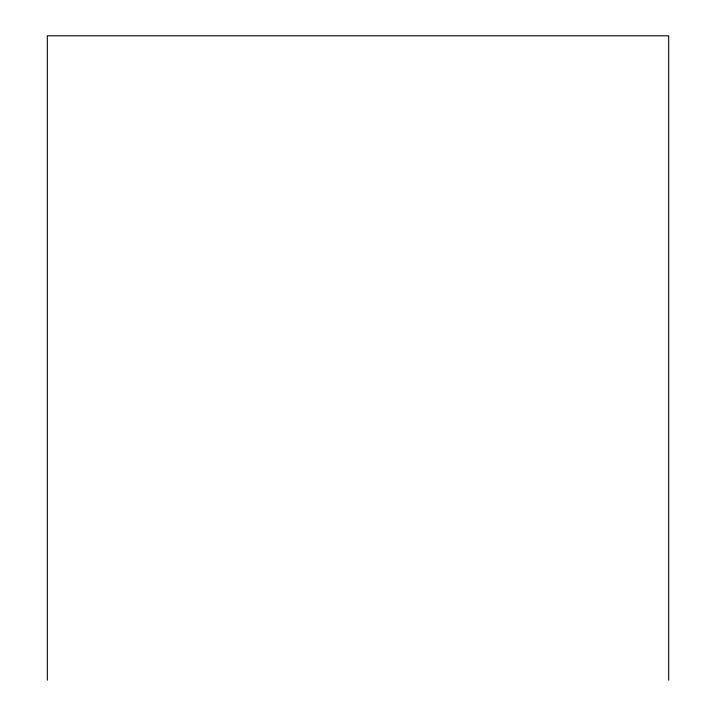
<?xml version="1.0" encoding="UTF-8"?>
<svg xmlns="http://www.w3.org/2000/svg" width="716" height="716" viewBox="0 0 716 716"><rect width="100%" height="100%" fill="white"/><g stroke="black" fill="none" stroke-linecap="round" stroke-linejoin="round"><path stroke-width="1.07" d="M668.681 680.2L668.681 35.8L47.319 35.8L47.319 680.2"/></g></svg>
